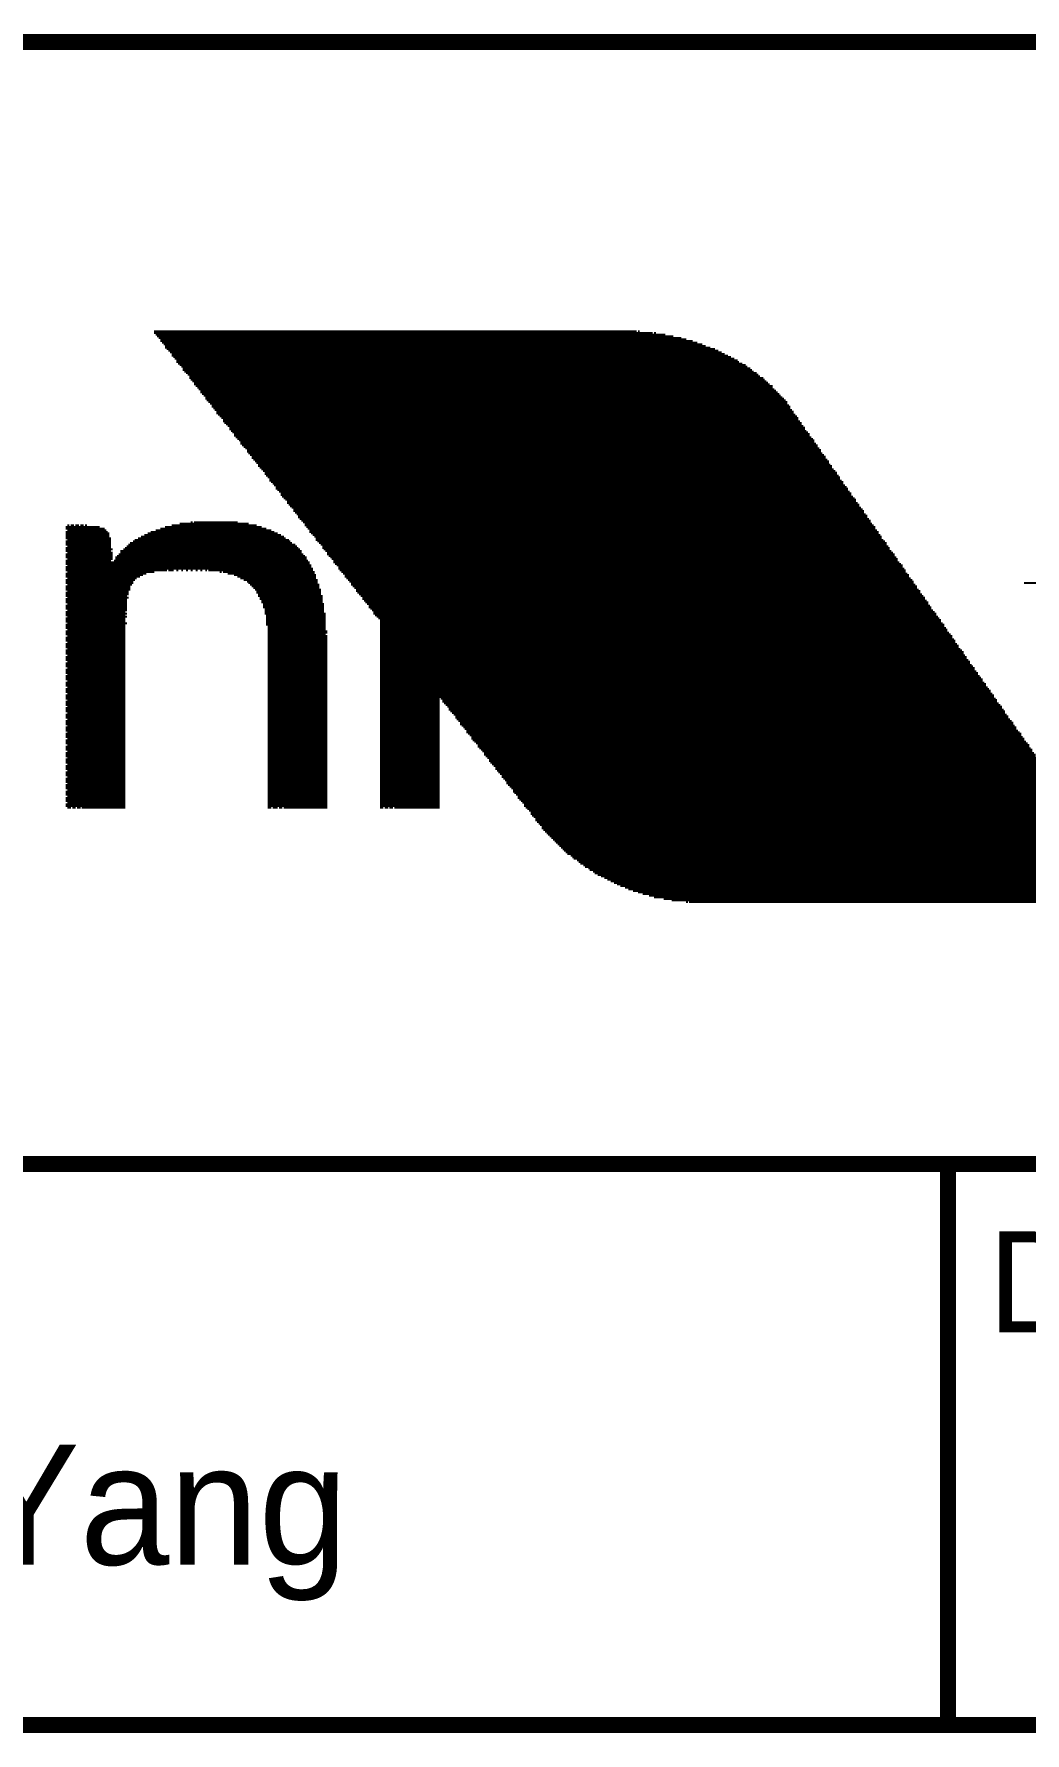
# Model space of a CAD drawing. Extents: x -163 to 81, y -104 to 74.
# Drawn here: x -75.07 to -59.36, y -103.63 to -76.71 of the extents above; entities that cross this region are included whole.
import ezdxf

# ---------------------------------------------------------------- set-up
doc = ezdxf.new("R2010")
doc.units = 0
doc.layers.add('DF_TITLE_BLOCK', color=85, linetype='CONTINUOUS')
doc.layers.add('DF_TITLE_DATA', color=140, linetype='CONTINUOUS')

msp = doc.modelspace()

# ---------------------------------------------------------------- linework, layer by layer
at = {"layer": 'DF_TITLE_BLOCK', "const_width": 0.254}
for points in [[(-92.329, -103.505), (47.371, -103.505), (47.371, -76.835), (-92.329, -76.835), (-92.329, -103.505)], [(-92.329, -94.615), (47.244, -94.615)], [(-60.579, -103.505), (-60.579, -94.615)]]:
    msp.add_lwpolyline(points, dxfattribs=at)
at = {"layer": 'DF_TITLE_BLOCK'}
for points in [[(-73.1647, -81.4197), (-65.5193, -81.4197)], [(-73.1647, -81.4451), (-65.2653, -81.4451)], [(-73.1393, -81.4705), (-65.0621, -81.4705)], [(-73.1139, -81.4959), (-64.9351, -81.4959)], [(-73.0885, -81.5213), (-64.8081, -81.5213)], [(-73.0631, -81.5467), (-64.7319, -81.5467)], [(-73.0631, -81.5721), (-64.6303, -81.5721)], [(-65.4939, -81.4197), (-65.4685, -81.4197)], [(-65.2399, -81.4451), (-65.2145, -81.4451)], [(-73.0377, -81.5975), (-64.5541, -81.5975)], [(-73.0123, -81.6229), (-64.4779, -81.6229)], [(-72.9869, -81.6483), (-64.4271, -81.6483)], [(-72.9869, -81.6737), (-64.3509, -81.6737)], [(-72.9615, -81.6991), (-64.2747, -81.6991)], [(-72.9361, -81.7245), (-64.2239, -81.7245)], [(-72.9107, -81.7499), (-64.1731, -81.7499)], [(-72.8853, -81.7753), (-64.1223, -81.7753)], [(-72.8853, -81.8007), (-64.0715, -81.8007)], [(-72.8599, -81.8261), (-64.0207, -81.8261)], [(-72.8345, -81.8515), (-63.9699, -81.8515)], [(-72.8091, -81.8769), (-63.9191, -81.8769)], [(-72.8091, -81.9023), (-63.8937, -81.9023)], [(-72.7837, -81.9277), (-63.8429, -81.9277)], [(-72.7583, -81.9531), (-63.7921, -81.9531)], [(-72.7329, -81.9785), (-63.7667, -81.9785)], [(-72.7075, -82.0039), (-63.7159, -82.0039)], [(-72.7075, -82.0293), (-63.6905, -82.0293)], [(-72.6821, -82.0547), (-63.6651, -82.0547)], [(-72.6567, -82.0801), (-63.6143, -82.0801)], [(-72.6313, -82.1055), (-63.5889, -82.1055)], [(-72.6059, -82.1309), (-63.5635, -82.1309)], [(-72.6059, -82.1563), (-63.5127, -82.1563)], [(-72.5805, -82.1817), (-63.4873, -82.1817)], [(-72.5551, -82.2071), (-63.4619, -82.2071)], [(-72.5297, -82.2325), (-63.4365, -82.2325)], [(-72.5297, -82.2579), (-63.4111, -82.2579)], [(-72.5043, -82.2833), (-63.3603, -82.2833)], [(-72.4789, -82.3087), (-63.3603, -82.3087)], [(-72.4535, -82.3341), (-63.3349, -82.3341)], [(-72.4281, -82.3595), (-63.3095, -82.3595)], [(-72.4281, -82.3849), (-63.2841, -82.3849)], [(-72.4027, -82.4103), (-63.2587, -82.4103)], [(-72.3773, -82.4357), (-63.2333, -82.4357)], [(-72.3519, -82.4611), (-63.2079, -82.4611)], [(-72.3519, -82.4865), (-63.1825, -82.4865)], [(-72.3265, -82.5119), (-63.1571, -82.5119)], [(-72.3011, -82.5373), (-63.1317, -82.5373)], [(-72.2757, -82.5627), (-63.1317, -82.5627)], [(-72.2503, -82.5881), (-63.1063, -82.5881)], [(-72.2503, -82.6135), (-63.0809, -82.6135)], [(-72.2249, -82.6389), (-63.0809, -82.6389)], [(-72.1995, -82.6643), (-63.0555, -82.6643)], [(-72.1741, -82.6897), (-63.0301, -82.6897)], [(-72.1741, -82.7151), (-63.0301, -82.7151)], [(-72.1487, -82.7405), (-63.0047, -82.7405)], [(-72.1233, -82.7659), (-62.9793, -82.7659)], [(-72.0979, -82.7913), (-62.9539, -82.7913)], [(-72.0725, -82.8167), (-62.9539, -82.8167)], [(-72.0725, -82.8421), (-62.9285, -82.8421)], [(-72.0471, -82.8675), (-62.9031, -82.8675)], [(-72.0217, -82.8929), (-62.9031, -82.8929)], [(-71.9963, -82.9183), (-62.8777, -82.9183)], [(-71.9709, -82.9437), (-62.8523, -82.9437)], [(-71.9709, -82.9691), (-62.8523, -82.9691)], [(-71.9455, -82.9945), (-62.8269, -82.9945)], [(-71.9201, -83.0199), (-62.8015, -83.0199)], [(-71.8947, -83.0453), (-62.7761, -83.0453)], [(-71.8947, -83.0707), (-62.7761, -83.0707)], [(-71.8693, -83.0961), (-62.7507, -83.0961)], [(-71.8439, -83.1215), (-62.7253, -83.1215)], [(-71.8185, -83.1469), (-62.6999, -83.1469)], [(-71.7931, -83.1723), (-62.6999, -83.1723)], [(-71.7931, -83.1977), (-62.6745, -83.1977)], [(-71.7677, -83.2231), (-62.6491, -83.2231)], [(-71.7423, -83.2485), (-62.6491, -83.2485)], [(-71.7169, -83.2739), (-62.6237, -83.2739)], [(-71.6915, -83.2993), (-62.5983, -83.2993)], [(-71.6915, -83.3247), (-62.5983, -83.3247)], [(-71.6661, -83.3501), (-62.5729, -83.3501)], [(-71.6407, -83.3755), (-62.5475, -83.3755)], [(-71.6153, -83.4009), (-62.5221, -83.4009)], [(-71.6153, -83.4263), (-62.5221, -83.4263)], [(-71.5899, -83.4517), (-62.4967, -83.4517)], [(-71.5645, -83.4771), (-62.4713, -83.4771)], [(-71.5391, -83.5025), (-62.4713, -83.5025)], [(-71.5137, -83.5279), (-62.4459, -83.5279)], [(-71.5137, -83.5533), (-62.4205, -83.5533)], [(-71.4883, -83.5787), (-62.4205, -83.5787)], [(-71.4629, -83.6041), (-62.3951, -83.6041)], [(-71.4375, -83.6295), (-62.3697, -83.6295)], [(-71.4121, -83.6549), (-62.3443, -83.6549)], [(-71.4121, -83.6803), (-62.3443, -83.6803)], [(-71.3867, -83.7057), (-62.3189, -83.7057)], [(-71.3613, -83.7311), (-62.2935, -83.7311)], [(-71.3359, -83.7565), (-62.2935, -83.7565)], [(-71.3359, -83.7819), (-62.2681, -83.7819)], [(-71.3105, -83.8073), (-62.2427, -83.8073)], [(-71.2851, -83.8327), (-62.2427, -83.8327)], [(-71.2597, -83.8581), (-62.2173, -83.8581)], [(-71.2343, -83.8835), (-62.1919, -83.8835)], [(-71.2343, -83.9089), (-62.1665, -83.9089)], [(-71.2089, -83.9343), (-62.1665, -83.9343)], [(-71.1835, -83.9597), (-62.1411, -83.9597)], [(-71.1581, -83.9851), (-62.1157, -83.9851)], [(-71.1581, -84.0105), (-62.1157, -84.0105)], [(-71.1327, -84.0359), (-62.0903, -84.0359)], [(-71.1073, -84.0613), (-62.0649, -84.0613)], [(-71.0819, -84.0867), (-62.0395, -84.0867)], [(-71.0565, -84.1121), (-62.0395, -84.1121)], [(-71.0565, -84.1375), (-62.0141, -84.1375)], [(-71.0311, -84.1629), (-61.9887, -84.1629)], [(-71.0057, -84.1883), (-61.9887, -84.1883)], [(-70.9803, -84.2137), (-61.9633, -84.2137)], [(-70.9549, -84.2391), (-61.9379, -84.2391)], [(-70.9549, -84.2645), (-61.9125, -84.2645)], [(-74.5617, -84.5185), (-74.0283, -84.5185)], [(-74.5363, -84.4931), (-74.5109, -84.4931)], [(-74.4855, -84.4931), (-74.4347, -84.4931)], [(-74.4093, -84.4931), (-74.3585, -84.4931)], [(-74.3331, -84.4931), (-74.2823, -84.4931)], [(-74.2569, -84.4931), (-74.2315, -84.4931)], [(-72.9869, -84.5185), (-71.4629, -84.5185)], [(-72.8853, -84.4931), (-71.5391, -84.4931)], [(-72.7583, -84.4677), (-71.6661, -84.4677)], [(-72.5805, -84.4423), (-72.5551, -84.4423)], [(-72.5297, -84.4423), (-71.8439, -84.4423)], [(-70.9295, -84.2899), (-61.9125, -84.2899)], [(-70.9041, -84.3153), (-61.8871, -84.3153)], [(-70.8787, -84.3407), (-61.8617, -84.3407)], [(-70.8787, -84.3661), (-61.8617, -84.3661)], [(-70.8533, -84.3915), (-61.8363, -84.3915)], [(-70.8279, -84.4169), (-61.8109, -84.4169)], [(-70.8025, -84.4423), (-61.8109, -84.4423)], [(-70.7771, -84.4677), (-61.7855, -84.4677)], [(-70.7771, -84.4931), (-61.7601, -84.4931)], [(-70.7517, -84.5185), (-61.7347, -84.5185)], [(-74.5617, -84.5439), (-73.9521, -84.5439)], [(-74.5617, -84.5947), (-73.9013, -84.5947)], [(-74.5617, -84.6201), (-73.8759, -84.6201)], [(-74.5617, -84.6455), (-73.8759, -84.6455)], [(-74.5617, -84.6709), (-73.8759, -84.6709)], [(-74.5617, -84.6963), (-73.8505, -84.6963)], [(-74.5617, -84.7471), (-73.8505, -84.7471)], [(-74.5617, -84.7725), (-73.8505, -84.7725)], [(-74.5617, -84.7979), (-73.8505, -84.7979)], [(-74.5363, -84.5693), (-73.9267, -84.5693)], [(-74.5363, -84.7217), (-73.8505, -84.7217)], [(-73.5711, -84.7979), (-70.9295, -84.7979)], [(-73.5457, -84.7725), (-70.9803, -84.7725)], [(-73.4949, -84.7471), (-71.0057, -84.7471)], [(-73.4695, -84.7217), (-71.0311, -84.7217)], [(-73.4187, -84.6963), (-71.0819, -84.6963)], [(-73.3679, -84.6709), (-71.1073, -84.6709)], [(-73.3171, -84.6455), (-71.1581, -84.6455)], [(-73.2663, -84.6201), (-71.2089, -84.6201)], [(-73.2155, -84.5947), (-71.2597, -84.5947)], [(-73.1393, -84.5693), (-71.3105, -84.5693)], [(-73.0631, -84.5439), (-71.3867, -84.5439)], [(-70.7263, -84.5439), (-61.7347, -84.5439)], [(-70.7009, -84.5693), (-61.7093, -84.5693)], [(-70.7009, -84.5947), (-61.6839, -84.5947)], [(-70.6755, -84.6201), (-61.6839, -84.6201)], [(-70.6501, -84.6455), (-61.6585, -84.6455)], [(-70.6247, -84.6709), (-61.6331, -84.6709)], [(-70.5993, -84.6963), (-61.6331, -84.6963)], [(-70.5993, -84.7217), (-61.6077, -84.7217)], [(-70.5739, -84.7471), (-61.5823, -84.7471)], [(-70.5485, -84.7725), (-61.5569, -84.7725)], [(-70.5231, -84.7979), (-61.5569, -84.7979)], [(-74.5617, -84.8487), (-73.8505, -84.8487)], [(-74.5617, -84.8741), (-73.8251, -84.8741)], [(-74.5617, -84.8995), (-73.8505, -84.8995)], [(-74.5617, -84.9503), (-73.8251, -84.9503)], [(-74.5617, -84.9757), (-73.8251, -84.9757)], [(-74.5617, -85.0011), (-73.8251, -85.0011)], [(-74.5617, -85.0519), (-73.8505, -85.0519)], [(-74.5617, -85.0773), (-70.7009, -85.0773)], [(-74.5363, -84.8233), (-73.8505, -84.8233)], [(-74.5363, -84.9249), (-73.8251, -84.9249)], [(-74.5363, -85.0265), (-73.8251, -85.0265)], [(-73.7997, -85.0519), (-70.7263, -85.0519)], [(-73.7743, -85.0011), (-70.7517, -85.0011)], [(-73.7743, -85.0265), (-70.7517, -85.0265)], [(-73.7489, -84.9757), (-70.7771, -84.9757)], [(-73.7235, -84.9503), (-70.8025, -84.9503)], [(-73.6981, -84.8995), (-70.8279, -84.8995)], [(-73.6981, -84.9249), (-70.8279, -84.9249)], [(-73.6473, -84.8741), (-70.8533, -84.8741)], [(-73.6219, -84.8487), (-70.8787, -84.8487)], [(-73.5965, -84.8233), (-70.9041, -84.8233)], [(-70.4977, -84.8233), (-61.5315, -84.8233)], [(-70.4977, -84.8487), (-61.5061, -84.8487)], [(-70.4723, -84.8741), (-61.5061, -84.8741)], [(-70.4469, -84.8995), (-61.4807, -84.8995)], [(-70.4215, -84.9249), (-61.4553, -84.9249)], [(-70.4215, -84.9503), (-61.4299, -84.9503)], [(-70.3961, -84.9757), (-61.4299, -84.9757)], [(-70.3707, -85.0011), (-61.4045, -85.0011)], [(-70.3453, -85.0265), (-61.3791, -85.0265)], [(-70.3199, -85.0519), (-61.3791, -85.0519)], [(-70.3199, -85.0773), (-61.3537, -85.0773)], [(-74.5617, -85.1027), (-70.7009, -85.1027)], [(-74.5617, -85.1535), (-70.6755, -85.1535)], [(-74.5617, -85.1789), (-70.6501, -85.1789)], [(-74.5617, -85.2043), (-72.9615, -85.2043)], [(-74.5617, -85.2551), (-73.2917, -85.2551)], [(-74.5617, -85.2805), (-73.3425, -85.2805)], [(-74.5617, -85.3059), (-73.3933, -85.3059)], [(-74.5363, -85.1281), (-70.6755, -85.1281)], [(-74.5363, -85.2297), (-73.1647, -85.2297)], [(-74.5363, -85.3313), (-73.4441, -85.3313)], [(-72.9361, -85.2043), (-72.8599, -85.2043)], [(-72.8091, -85.2043), (-72.7837, -85.2043)], [(-72.7329, -85.2043), (-72.7075, -85.2043)], [(-72.6567, -85.2043), (-72.6313, -85.2043)], [(-72.5805, -85.2043), (-72.5551, -85.2043)], [(-72.5043, -85.2043), (-72.4789, -85.2043)], [(-72.4281, -85.2043), (-72.4027, -85.2043)], [(-72.3519, -85.2043), (-72.3265, -85.2043)], [(-72.3011, -85.2043), (-70.6501, -85.2043)], [(-72.1233, -85.2297), (-72.0979, -85.2297)], [(-72.0725, -85.2297), (-70.6247, -85.2297)], [(-71.9963, -85.2551), (-70.6247, -85.2551)], [(-71.8947, -85.2805), (-70.5993, -85.2805)], [(-71.8439, -85.3059), (-70.5993, -85.3059)], [(-71.7931, -85.3313), (-70.5993, -85.3313)], [(-70.2945, -85.1027), (-61.3283, -85.1027)], [(-70.2691, -85.1281), (-61.3029, -85.1281)], [(-70.2437, -85.1535), (-61.3029, -85.1535)], [(-70.2437, -85.1789), (-61.2775, -85.1789)], [(-70.2183, -85.2043), (-61.2521, -85.2043)], [(-70.1929, -85.2297), (-61.2521, -85.2297)], [(-70.1675, -85.2551), (-61.2267, -85.2551)], [(-70.1421, -85.2805), (-61.2013, -85.2805)], [(-70.1421, -85.3059), (-61.2013, -85.3059)], [(-70.1167, -85.3313), (-61.1759, -85.3313)], [(-74.5617, -85.3567), (-73.4695, -85.3567)], [(-74.5617, -85.3821), (-73.4949, -85.3821)], [(-74.5617, -85.4075), (-73.4949, -85.4075)], [(-74.5617, -85.4583), (-73.5457, -85.4583)], [(-74.5617, -85.4837), (-73.5457, -85.4837)], [(-74.5617, -85.5091), (-73.5457, -85.5091)], [(-74.5617, -85.5599), (-73.5711, -85.5599)], [(-74.5617, -85.5853), (-73.5711, -85.5853)], [(-74.5617, -85.6107), (-73.5965, -85.6107)], [(-74.5363, -85.4329), (-73.5203, -85.4329)], [(-74.5363, -85.5345), (-73.5711, -85.5345)], [(-71.7423, -85.3567), (-70.5739, -85.3567)], [(-71.6915, -85.3821), (-70.5739, -85.3821)], [(-71.6661, -85.4075), (-70.5739, -85.4075)], [(-71.6407, -85.4329), (-70.5485, -85.4329)], [(-71.6153, -85.4583), (-70.5485, -85.4583)], [(-71.5899, -85.4837), (-70.5485, -85.4837)], [(-71.5645, -85.5091), (-70.5231, -85.5091)], [(-71.5391, -85.5345), (-70.5231, -85.5345)], [(-71.5391, -85.5599), (-70.5231, -85.5599)], [(-71.5137, -85.5853), (-70.5231, -85.5853)], [(-71.5137, -85.6107), (-70.4977, -85.6107)], [(-70.0913, -85.3567), (-61.1505, -85.3567)], [(-70.0659, -85.3821), (-61.1251, -85.3821)], [(-70.0405, -85.4075), (-61.1251, -85.4075)], [(-70.0405, -85.4329), (-61.0997, -85.4329)], [(-70.0151, -85.4583), (-61.0743, -85.4583)], [(-69.9897, -85.4837), (-61.0743, -85.4837)], [(-69.9643, -85.5091), (-61.0489, -85.5091)], [(-69.9643, -85.5345), (-61.0235, -85.5345)], [(-69.9389, -85.5599), (-61.0235, -85.5599)], [(-69.9135, -85.5853), (-60.9981, -85.5853)], [(-69.8881, -85.6107), (-60.9727, -85.6107)], [(-59.3725, -85.4075), (-50.6095, -85.4075)], [(-74.5617, -85.6615), (-73.5965, -85.6615)], [(-74.5617, -85.6869), (-73.5965, -85.6869)], [(-74.5617, -85.7123), (-73.5965, -85.7123)], [(-74.5617, -85.7631), (-73.5965, -85.7631)], [(-74.5617, -85.7885), (-73.5965, -85.7885)], [(-74.5617, -85.8139), (-73.5965, -85.8139)], [(-74.5617, -85.8647), (-73.6219, -85.8647)], [(-74.5363, -85.6361), (-73.5711, -85.6361)], [(-74.5363, -85.7377), (-73.5965, -85.7377)], [(-74.5363, -85.8393), (-73.5965, -85.8393)], [(-71.4883, -85.6361), (-70.4977, -85.6361)], [(-71.4883, -85.6615), (-70.4977, -85.6615)], [(-71.4629, -85.6869), (-70.4977, -85.6869)], [(-71.4629, -85.7123), (-70.4977, -85.7123)], [(-71.4375, -85.7377), (-70.4723, -85.7377)], [(-71.4375, -85.7631), (-70.4723, -85.7631)], [(-71.4375, -85.7885), (-70.4723, -85.7885)], [(-71.4121, -85.8139), (-70.4723, -85.8139)], [(-71.4121, -85.8393), (-70.4723, -85.8393)], [(-71.4121, -85.8647), (-70.4723, -85.8647)], [(-69.8627, -85.6361), (-60.9473, -85.6361)], [(-69.8627, -85.6615), (-60.9473, -85.6615)], [(-69.8373, -85.6869), (-60.9219, -85.6869)], [(-69.8119, -85.7123), (-60.8965, -85.7123)], [(-69.7865, -85.7377), (-60.8965, -85.7377)], [(-69.7611, -85.7631), (-60.8711, -85.7631)], [(-69.7611, -85.7885), (-60.8457, -85.7885)], [(-69.7357, -85.8139), (-60.8457, -85.8139)], [(-69.7103, -85.8393), (-60.8203, -85.8393)], [(-69.6849, -85.8647), (-60.7949, -85.8647)], [(-74.5617, -85.8901), (-73.5965, -85.8901)], [(-74.5617, -85.9155), (-73.6219, -85.9155)], [(-74.5617, -85.9663), (-73.6219, -85.9663)], [(-74.5617, -85.9917), (-73.6219, -85.9917)], [(-74.5617, -86.0171), (-73.6219, -86.0171)], [(-74.5617, -86.0679), (-73.6219, -86.0679)], [(-74.5617, -86.0933), (-73.6219, -86.0933)], [(-74.5617, -86.1187), (-73.6219, -86.1187)], [(-74.5363, -85.9409), (-73.5965, -85.9409)], [(-74.5363, -86.0425), (-73.5965, -86.0425)], [(-74.5363, -86.1441), (-73.6219, -86.1441)], [(-71.4121, -85.8901), (-70.4469, -85.8901)], [(-71.3867, -85.9155), (-70.4469, -85.9155)], [(-71.3867, -85.9409), (-70.4469, -85.9409)], [(-71.3867, -85.9663), (-70.4469, -85.9663)], [(-71.3867, -85.9917), (-70.4469, -85.9917)], [(-71.3867, -86.0171), (-70.4469, -86.0171)], [(-71.3867, -86.0425), (-70.4469, -86.0425)], [(-71.3867, -86.0679), (-70.4469, -86.0679)], [(-71.3613, -86.0933), (-70.4469, -86.0933)], [(-71.3613, -86.1187), (-70.4469, -86.1187)], [(-71.3613, -86.1441), (-70.4469, -86.1441)], [(-69.6849, -85.8901), (-60.7695, -85.8901)], [(-69.6595, -85.9155), (-60.7695, -85.9155)], [(-69.6341, -85.9409), (-60.7441, -85.9409)], [(-69.6087, -85.9663), (-60.7187, -85.9663)], [(-69.5833, -85.9917), (-60.6933, -85.9917)], [(-69.5833, -86.0171), (-60.6933, -86.0171)], [(-69.5833, -86.0425), (-60.6679, -86.0425)], [(-69.5833, -86.0679), (-60.6425, -86.0679)], [(-69.5833, -86.0933), (-60.6425, -86.0933)], [(-69.5833, -86.1187), (-60.6171, -86.1187)], [(-69.5833, -86.1441), (-60.5917, -86.1441)], [(-74.5617, -86.1695), (-73.6219, -86.1695)], [(-74.5617, -86.1949), (-73.6219, -86.1949)], [(-74.5617, -86.2203), (-73.6219, -86.2203)], [(-74.5617, -86.2711), (-73.6219, -86.2711)], [(-74.5617, -86.2965), (-73.6219, -86.2965)], [(-74.5617, -86.3219), (-73.6219, -86.3219)], [(-74.5617, -86.3727), (-73.6219, -86.3727)], [(-74.5617, -86.3981), (-73.6219, -86.3981)], [(-74.5617, -86.4235), (-73.6219, -86.4235)], [(-74.5363, -86.2457), (-73.6219, -86.2457)], [(-74.5363, -86.3473), (-73.6219, -86.3473)], [(-71.3613, -86.1695), (-70.4215, -86.1695)], [(-71.3613, -86.1949), (-70.4215, -86.1949)], [(-71.3613, -86.2203), (-70.4469, -86.2203)], [(-71.3613, -86.2457), (-70.4215, -86.2457)], [(-71.3613, -86.2711), (-70.4215, -86.2711)], [(-71.3613, -86.2965), (-70.4215, -86.2965)], [(-71.3613, -86.3219), (-70.4215, -86.3219)], [(-71.3613, -86.3473), (-70.4215, -86.3473)], [(-71.3613, -86.3727), (-70.4215, -86.3727)], [(-71.3613, -86.3981), (-70.4215, -86.3981)], [(-71.3613, -86.4235), (-70.4215, -86.4235)], [(-69.5833, -86.1695), (-60.5917, -86.1695)], [(-69.5833, -86.1949), (-60.5663, -86.1949)], [(-69.5833, -86.2203), (-60.5409, -86.2203)], [(-69.5833, -86.2457), (-60.5155, -86.2457)], [(-69.5833, -86.2711), (-60.5155, -86.2711)], [(-69.5833, -86.2965), (-60.4901, -86.2965)], [(-69.5833, -86.3219), (-60.4647, -86.3219)], [(-69.5833, -86.3473), (-60.4647, -86.3473)], [(-69.5833, -86.3727), (-60.4393, -86.3727)], [(-69.5833, -86.3981), (-60.4139, -86.3981)], [(-69.5833, -86.4235), (-60.4139, -86.4235)], [(-74.5617, -86.4743), (-73.6219, -86.4743)], [(-74.5617, -86.4997), (-73.6219, -86.4997)], [(-74.5617, -86.5251), (-73.6219, -86.5251)], [(-74.5617, -86.5759), (-73.6219, -86.5759)], [(-74.5617, -86.6013), (-73.6219, -86.6013)], [(-74.5617, -86.6267), (-73.6219, -86.6267)], [(-74.5617, -86.6775), (-73.6219, -86.6775)], [(-74.5363, -86.4489), (-73.6219, -86.4489)], [(-74.5363, -86.5505), (-73.6219, -86.5505)], [(-74.5363, -86.6521), (-73.6219, -86.6521)], [(-71.3613, -86.4489), (-70.4215, -86.4489)], [(-71.3613, -86.4743), (-70.4215, -86.4743)], [(-71.3613, -86.4997), (-70.4215, -86.4997)], [(-71.3613, -86.5251), (-70.4215, -86.5251)], [(-71.3613, -86.5505), (-70.4215, -86.5505)], [(-71.3613, -86.5759), (-70.4215, -86.5759)], [(-71.3613, -86.6013), (-70.4215, -86.6013)], [(-71.3613, -86.6267), (-70.4215, -86.6267)], [(-71.3613, -86.6521), (-70.4215, -86.6521)], [(-71.3613, -86.6775), (-70.4215, -86.6775)], [(-69.5833, -86.4489), (-60.3885, -86.4489)], [(-69.5833, -86.4743), (-60.3631, -86.4743)], [(-69.5833, -86.4997), (-60.3377, -86.4997)], [(-69.5833, -86.5251), (-60.3377, -86.5251)], [(-69.5833, -86.5505), (-60.3123, -86.5505)], [(-69.5833, -86.5759), (-60.2869, -86.5759)], [(-69.5833, -86.6013), (-60.2869, -86.6013)], [(-69.5833, -86.6267), (-60.2615, -86.6267)], [(-69.5833, -86.6521), (-60.2361, -86.6521)], [(-69.5833, -86.6775), (-60.2361, -86.6775)], [(-74.5617, -86.7029), (-73.6219, -86.7029)], [(-74.5617, -86.7283), (-73.6219, -86.7283)], [(-74.5617, -86.7791), (-73.6219, -86.7791)], [(-74.5617, -86.8045), (-73.6219, -86.8045)], [(-74.5617, -86.8299), (-73.6219, -86.8299)], [(-74.5617, -86.8807), (-73.6219, -86.8807)], [(-74.5617, -86.9061), (-73.6219, -86.9061)], [(-74.5617, -86.9315), (-73.6219, -86.9315)], [(-74.5363, -86.7537), (-73.6219, -86.7537)], [(-74.5363, -86.8553), (-73.6219, -86.8553)], [(-74.5363, -86.9569), (-73.6219, -86.9569)], [(-71.3613, -86.7029), (-70.4215, -86.7029)], [(-71.3613, -86.7283), (-70.4215, -86.7283)], [(-71.3613, -86.7537), (-70.4215, -86.7537)], [(-71.3613, -86.7791), (-70.4215, -86.7791)], [(-71.3613, -86.8045), (-70.4215, -86.8045)], [(-71.3613, -86.8299), (-70.4215, -86.8299)], [(-71.3613, -86.8553), (-70.4215, -86.8553)], [(-71.3613, -86.8807), (-70.4215, -86.8807)], [(-71.3613, -86.9061), (-70.4215, -86.9061)], [(-71.3613, -86.9315), (-70.4215, -86.9315)], [(-71.3613, -86.9569), (-70.4215, -86.9569)], [(-69.5833, -86.7029), (-60.2107, -86.7029)], [(-69.5833, -86.7283), (-60.1853, -86.7283)], [(-69.5833, -86.7537), (-60.1599, -86.7537)], [(-69.5833, -86.7791), (-60.1599, -86.7791)], [(-69.5833, -86.8045), (-60.1345, -86.8045)], [(-69.5833, -86.8299), (-60.1091, -86.8299)], [(-69.5833, -86.8553), (-60.1091, -86.8553)], [(-69.5833, -86.8807), (-60.0837, -86.8807)], [(-69.5833, -86.9061), (-60.0583, -86.9061)], [(-69.5833, -86.9315), (-60.0329, -86.9315)], [(-69.5833, -86.9569), (-60.0329, -86.9569)], [(-74.5617, -86.9823), (-73.6219, -86.9823)], [(-74.5617, -87.0077), (-73.6219, -87.0077)], [(-74.5617, -87.0331), (-73.6219, -87.0331)], [(-74.5617, -87.0839), (-73.6219, -87.0839)], [(-74.5617, -87.1093), (-73.6219, -87.1093)], [(-74.5617, -87.1347), (-73.6219, -87.1347)], [(-74.5617, -87.1855), (-73.6219, -87.1855)], [(-74.5617, -87.2109), (-73.6219, -87.2109)], [(-74.5363, -87.0585), (-73.6219, -87.0585)], [(-74.5363, -87.1601), (-73.6219, -87.1601)], [(-71.3613, -86.9823), (-70.4215, -86.9823)], [(-71.3613, -87.0077), (-70.4215, -87.0077)], [(-71.3613, -87.0331), (-70.4215, -87.0331)], [(-71.3613, -87.0585), (-70.4215, -87.0585)], [(-71.3613, -87.0839), (-70.4215, -87.0839)], [(-71.3613, -87.1093), (-70.4215, -87.1093)], [(-71.3613, -87.1347), (-70.4215, -87.1347)], [(-71.3613, -87.1601), (-70.4215, -87.1601)], [(-71.3613, -87.1855), (-70.4215, -87.1855)], [(-71.3613, -87.2109), (-70.4215, -87.2109)], [(-69.5833, -86.9823), (-60.0075, -86.9823)], [(-69.5833, -87.0077), (-59.9821, -87.0077)], [(-69.5833, -87.0331), (-59.9821, -87.0331)], [(-69.5833, -87.0585), (-59.9567, -87.0585)], [(-69.5833, -87.0839), (-59.9313, -87.0839)], [(-69.5833, -87.1093), (-59.9059, -87.1093)], [(-69.5833, -87.1347), (-59.9059, -87.1347)], [(-69.5833, -87.1601), (-59.8805, -87.1601)], [(-69.5833, -87.1855), (-59.8551, -87.1855)], [(-69.5833, -87.2109), (-59.8551, -87.2109)], [(-74.5617, -87.2363), (-73.6219, -87.2363)], [(-74.5617, -87.2871), (-73.6219, -87.2871)], [(-74.5617, -87.3125), (-73.6219, -87.3125)], [(-74.5617, -87.3379), (-73.6219, -87.3379)], [(-74.5617, -87.3887), (-73.6219, -87.3887)], [(-74.5617, -87.4141), (-73.6219, -87.4141)], [(-74.5617, -87.4395), (-73.6219, -87.4395)], [(-74.5617, -87.4903), (-73.6219, -87.4903)], [(-74.5363, -87.2617), (-73.6219, -87.2617)], [(-74.5363, -87.3633), (-73.6219, -87.3633)], [(-74.5363, -87.4649), (-73.6219, -87.4649)], [(-71.3613, -87.2363), (-70.4215, -87.2363)], [(-71.3613, -87.2617), (-70.4215, -87.2617)], [(-71.3613, -87.2871), (-70.4215, -87.2871)], [(-71.3613, -87.3125), (-70.4215, -87.3125)], [(-71.3613, -87.3379), (-70.4215, -87.3379)], [(-71.3613, -87.3633), (-70.4215, -87.3633)], [(-71.3613, -87.3887), (-70.4215, -87.3887)], [(-71.3613, -87.4141), (-70.4215, -87.4141)], [(-71.3613, -87.4395), (-70.4215, -87.4395)], [(-71.3613, -87.4649), (-70.4215, -87.4649)], [(-71.3613, -87.4903), (-70.4215, -87.4903)], [(-69.5833, -87.2363), (-68.6435, -87.2363)], [(-69.5833, -87.2617), (-68.6435, -87.2617)], [(-69.5833, -87.2871), (-68.6435, -87.2871)], [(-69.5833, -87.3125), (-68.6435, -87.3125)], [(-69.5833, -87.3379), (-68.6435, -87.3379)], [(-69.5833, -87.3633), (-68.6435, -87.3633)], [(-69.5833, -87.3887), (-68.6435, -87.3887)], [(-69.5833, -87.4141), (-68.6435, -87.4141)], [(-69.5833, -87.4395), (-68.6435, -87.4395)], [(-69.5833, -87.4649), (-68.6435, -87.4649)], [(-69.5833, -87.4903), (-68.6435, -87.4903)], [(-68.6181, -87.2363), (-59.8297, -87.2363)], [(-68.5927, -87.2617), (-59.8043, -87.2617)], [(-68.5927, -87.2871), (-59.8043, -87.2871)], [(-68.5673, -87.3125), (-59.7789, -87.3125)], [(-68.5419, -87.3379), (-59.7535, -87.3379)], [(-68.5165, -87.3633), (-59.7281, -87.3633)], [(-68.4911, -87.3887), (-59.7281, -87.3887)], [(-68.4911, -87.4141), (-59.7027, -87.4141)], [(-68.4657, -87.4395), (-59.6773, -87.4395)], [(-68.4403, -87.4649), (-59.6773, -87.4649)], [(-68.4149, -87.4903), (-59.6519, -87.4903)], [(-74.5617, -87.5157), (-73.6219, -87.5157)], [(-74.5617, -87.5411), (-73.6219, -87.5411)], [(-74.5617, -87.5919), (-73.6219, -87.5919)], [(-74.5617, -87.6173), (-73.6219, -87.6173)], [(-74.5617, -87.6427), (-73.6219, -87.6427)], [(-74.5617, -87.6935), (-73.6219, -87.6935)], [(-74.5617, -87.7189), (-73.6219, -87.7189)], [(-74.5617, -87.7443), (-73.6219, -87.7443)], [(-74.5363, -87.5665), (-73.6219, -87.5665)], [(-74.5363, -87.6681), (-73.6219, -87.6681)], [(-74.5363, -87.7697), (-73.6219, -87.7697)], [(-71.3613, -87.5157), (-70.4215, -87.5157)], [(-71.3613, -87.5411), (-70.4215, -87.5411)], [(-71.3613, -87.5665), (-70.4215, -87.5665)], [(-71.3613, -87.5919), (-70.4215, -87.5919)], [(-71.3613, -87.6173), (-70.4215, -87.6173)], [(-71.3613, -87.6427), (-70.4215, -87.6427)], [(-71.3613, -87.6681), (-70.4215, -87.6681)], [(-71.3613, -87.6935), (-70.4215, -87.6935)], [(-71.3613, -87.7189), (-70.4215, -87.7189)], [(-71.3613, -87.7443), (-70.4215, -87.7443)], [(-71.3613, -87.7697), (-70.4215, -87.7697)], [(-69.5833, -87.5157), (-68.6435, -87.5157)], [(-69.5833, -87.5411), (-68.6435, -87.5411)], [(-69.5833, -87.5665), (-68.6435, -87.5665)], [(-69.5833, -87.5919), (-68.6435, -87.5919)], [(-69.5833, -87.6173), (-68.6435, -87.6173)], [(-69.5833, -87.6427), (-68.6435, -87.6427)], [(-69.5833, -87.6681), (-68.6435, -87.6681)], [(-69.5833, -87.6935), (-68.6435, -87.6935)], [(-69.5833, -87.7189), (-68.6435, -87.7189)], [(-69.5833, -87.7443), (-68.6435, -87.7443)], [(-69.5833, -87.7697), (-68.6435, -87.7697)], [(-68.3895, -87.5157), (-59.6265, -87.5157)], [(-68.3895, -87.5411), (-59.6265, -87.5411)], [(-68.3641, -87.5665), (-59.6011, -87.5665)], [(-68.3387, -87.5919), (-59.5757, -87.5919)], [(-68.3133, -87.6173), (-59.5503, -87.6173)], [(-68.3133, -87.6427), (-59.5503, -87.6427)], [(-68.2879, -87.6681), (-59.5249, -87.6681)], [(-68.2625, -87.6935), (-59.4995, -87.6935)], [(-68.2371, -87.7189), (-59.4995, -87.7189)], [(-68.2117, -87.7443), (-59.4741, -87.7443)], [(-68.2117, -87.7697), (-59.4487, -87.7697)], [(-74.5617, -87.7951), (-73.6219, -87.7951)], [(-74.5617, -87.8205), (-73.6219, -87.8205)], [(-74.5617, -87.8459), (-73.6219, -87.8459)], [(-74.5617, -87.8967), (-73.6219, -87.8967)], [(-74.5617, -87.9221), (-73.6219, -87.9221)], [(-74.5617, -87.9475), (-73.6219, -87.9475)], [(-74.5617, -87.9983), (-73.6219, -87.9983)], [(-74.5617, -88.0237), (-73.6219, -88.0237)], [(-74.5363, -87.8713), (-73.6219, -87.8713)], [(-74.5363, -87.9729), (-73.6219, -87.9729)], [(-71.3613, -87.7951), (-70.4215, -87.7951)], [(-71.3613, -87.8205), (-70.4215, -87.8205)], [(-71.3613, -87.8459), (-70.4215, -87.8459)], [(-71.3613, -87.8713), (-70.4215, -87.8713)], [(-71.3613, -87.8967), (-70.4215, -87.8967)], [(-71.3613, -87.9221), (-70.4215, -87.9221)], [(-71.3613, -87.9475), (-70.4215, -87.9475)], [(-71.3613, -87.9729), (-70.4215, -87.9729)], [(-71.3613, -87.9983), (-70.4215, -87.9983)], [(-71.3613, -88.0237), (-70.4215, -88.0237)], [(-69.5833, -87.7951), (-68.6435, -87.7951)], [(-69.5833, -87.8205), (-68.6435, -87.8205)], [(-69.5833, -87.8459), (-68.6435, -87.8459)], [(-69.5833, -87.8713), (-68.6435, -87.8713)], [(-69.5833, -87.8967), (-68.6435, -87.8967)], [(-69.5833, -87.9221), (-68.6435, -87.9221)], [(-69.5833, -87.9475), (-68.6435, -87.9475)], [(-69.5833, -87.9729), (-68.6435, -87.9729)], [(-69.5833, -87.9983), (-68.6435, -87.9983)], [(-69.5833, -88.0237), (-68.6435, -88.0237)], [(-68.1863, -87.7951), (-59.4233, -87.7951)], [(-68.1609, -87.8205), (-59.4233, -87.8205)], [(-68.1355, -87.8459), (-59.3979, -87.8459)], [(-68.1355, -87.8713), (-59.3725, -87.8713)], [(-68.1101, -87.8967), (-59.3725, -87.8967)], [(-68.0847, -87.9221), (-59.3471, -87.9221)], [(-68.0593, -87.9475), (-59.3217, -87.9475)], [(-68.0339, -87.9729), (-59.2963, -87.9729)], [(-68.0339, -87.9983), (-59.2963, -87.9983)], [(-68.0085, -88.0237), (-59.2709, -88.0237)], [(-74.5617, -88.0491), (-73.6219, -88.0491)], [(-74.5617, -88.0999), (-73.6219, -88.0999)], [(-74.5617, -88.1253), (-73.6219, -88.1253)], [(-74.5617, -88.1507), (-73.6219, -88.1507)], [(-74.5617, -88.2015), (-73.6219, -88.2015)], [(-74.5617, -88.2269), (-73.6219, -88.2269)], [(-74.5617, -88.2523), (-73.6219, -88.2523)], [(-74.5617, -88.3031), (-73.6219, -88.3031)], [(-74.5363, -88.0745), (-73.6219, -88.0745)], [(-74.5363, -88.1761), (-73.6219, -88.1761)], [(-74.5363, -88.2777), (-73.6219, -88.2777)], [(-71.3613, -88.0491), (-70.4215, -88.0491)], [(-71.3613, -88.0745), (-70.4215, -88.0745)], [(-71.3613, -88.0999), (-70.4215, -88.0999)], [(-71.3613, -88.1253), (-70.4215, -88.1253)], [(-71.3613, -88.1507), (-70.4215, -88.1507)], [(-71.3613, -88.1761), (-70.4215, -88.1761)], [(-71.3613, -88.2015), (-70.4215, -88.2015)], [(-71.3613, -88.2269), (-70.4215, -88.2269)], [(-71.3613, -88.2523), (-70.4215, -88.2523)], [(-71.3613, -88.2777), (-70.4215, -88.2777)], [(-71.3613, -88.3031), (-70.4215, -88.3031)], [(-69.5833, -88.0491), (-68.6435, -88.0491)], [(-69.5833, -88.0745), (-68.6435, -88.0745)], [(-69.5833, -88.0999), (-68.6435, -88.0999)], [(-69.5833, -88.1253), (-68.6435, -88.1253)], [(-69.5833, -88.1507), (-68.6435, -88.1507)], [(-69.5833, -88.1761), (-68.6435, -88.1761)], [(-69.5833, -88.2015), (-68.6435, -88.2015)], [(-69.5833, -88.2269), (-68.6435, -88.2269)], [(-69.5833, -88.2523), (-68.6435, -88.2523)], [(-69.5833, -88.2777), (-68.6435, -88.2777)], [(-69.5833, -88.3031), (-68.6435, -88.3031)], [(-67.9831, -88.0491), (-59.2455, -88.0491)], [(-67.9577, -88.0745), (-59.2455, -88.0745)], [(-67.9323, -88.0999), (-59.2201, -88.0999)], [(-67.9323, -88.1253), (-59.1947, -88.1253)], [(-67.9069, -88.1507), (-59.1947, -88.1507)], [(-67.8815, -88.1761), (-59.1693, -88.1761)], [(-67.8561, -88.2015), (-59.1439, -88.2015)], [(-67.8561, -88.2269), (-59.1185, -88.2269)], [(-67.8307, -88.2523), (-59.1185, -88.2523)], [(-67.8053, -88.2777), (-59.0931, -88.2777)], [(-67.7799, -88.3031), (-59.0677, -88.3031)], [(-74.5617, -88.3285), (-73.6219, -88.3285)], [(-74.5617, -88.3539), (-73.6219, -88.3539)], [(-74.5617, -88.4047), (-73.6219, -88.4047)], [(-74.5617, -88.4301), (-73.6219, -88.4301)], [(-74.5617, -88.4555), (-73.6219, -88.4555)], [(-74.5617, -88.5063), (-73.6219, -88.5063)], [(-74.5617, -88.5317), (-73.6219, -88.5317)], [(-74.5617, -88.5571), (-73.6219, -88.5571)], [(-74.5363, -88.3793), (-73.6219, -88.3793)], [(-74.5363, -88.4809), (-73.6219, -88.4809)], [(-71.3613, -88.3285), (-70.4215, -88.3285)], [(-71.3613, -88.3539), (-70.4215, -88.3539)], [(-71.3613, -88.3793), (-70.4215, -88.3793)], [(-71.3613, -88.4047), (-70.4215, -88.4047)], [(-71.3613, -88.4301), (-70.4215, -88.4301)], [(-71.3613, -88.4555), (-70.4215, -88.4555)], [(-71.3613, -88.4809), (-70.4215, -88.4809)], [(-71.3613, -88.5063), (-70.4215, -88.5063)], [(-71.3613, -88.5317), (-70.4215, -88.5317)], [(-71.3613, -88.5571), (-70.4215, -88.5571)], [(-69.5833, -88.3285), (-68.6435, -88.3285)], [(-69.5833, -88.3539), (-68.6435, -88.3539)], [(-69.5833, -88.3793), (-68.6435, -88.3793)], [(-69.5833, -88.4047), (-68.6435, -88.4047)], [(-69.5833, -88.4301), (-68.6435, -88.4301)], [(-69.5833, -88.4555), (-68.6435, -88.4555)], [(-69.5833, -88.4809), (-68.6435, -88.4809)], [(-69.5833, -88.5063), (-68.6435, -88.5063)], [(-69.5833, -88.5317), (-68.6435, -88.5317)], [(-69.5833, -88.5571), (-68.6435, -88.5571)], [(-67.7545, -88.3285), (-59.0677, -88.3285)], [(-67.7545, -88.3539), (-59.0423, -88.3539)], [(-67.7291, -88.3793), (-59.0169, -88.3793)], [(-67.7037, -88.4047), (-59.0169, -88.4047)], [(-67.6783, -88.4301), (-58.9915, -88.4301)], [(-67.6529, -88.4555), (-58.9661, -88.4555)], [(-67.6529, -88.4809), (-58.9407, -88.4809)], [(-67.6275, -88.5063), (-58.9407, -88.5063)], [(-67.6021, -88.5317), (-58.9153, -88.5317)], [(-67.5767, -88.5571), (-58.8899, -88.5571)], [(-74.5617, -88.6079), (-73.6219, -88.6079)], [(-74.5617, -88.6333), (-73.6219, -88.6333)], [(-74.5617, -88.6587), (-73.6219, -88.6587)], [(-74.5617, -88.7095), (-73.6219, -88.7095)], [(-74.5617, -88.7349), (-73.6219, -88.7349)], [(-74.5617, -88.7603), (-73.6219, -88.7603)], [(-74.5617, -88.8111), (-73.6219, -88.8111)], [(-74.5617, -88.8365), (-73.6219, -88.8365)], [(-74.5363, -88.5825), (-73.6219, -88.5825)], [(-74.5363, -88.6841), (-73.6219, -88.6841)], [(-74.5363, -88.7857), (-73.6219, -88.7857)], [(-71.3613, -88.5825), (-70.4215, -88.5825)], [(-71.3613, -88.6079), (-70.4215, -88.6079)], [(-71.3613, -88.6333), (-70.4215, -88.6333)], [(-71.3613, -88.6587), (-70.4215, -88.6587)], [(-71.3613, -88.6841), (-70.4215, -88.6841)], [(-71.3613, -88.7095), (-70.4215, -88.7095)], [(-71.3613, -88.7349), (-70.4215, -88.7349)], [(-71.3613, -88.7603), (-70.4215, -88.7603)], [(-71.3613, -88.7857), (-70.4215, -88.7857)], [(-71.3613, -88.8111), (-70.4215, -88.8111)], [(-71.3613, -88.8365), (-70.4215, -88.8365)], [(-69.5833, -88.5825), (-68.6435, -88.5825)], [(-69.5833, -88.6079), (-68.6435, -88.6079)], [(-69.5833, -88.6333), (-68.6435, -88.6333)], [(-69.5833, -88.6587), (-68.6435, -88.6587)], [(-69.5833, -88.6841), (-68.6435, -88.6841)], [(-69.5833, -88.7095), (-68.6435, -88.7095)], [(-69.5833, -88.7349), (-68.6435, -88.7349)], [(-69.5833, -88.7603), (-68.6435, -88.7603)], [(-69.5833, -88.7857), (-68.6435, -88.7857)], [(-69.5833, -88.8111), (-68.6435, -88.8111)], [(-69.5833, -88.8365), (-68.6435, -88.8365)], [(-67.5767, -88.5825), (-58.8899, -88.5825)], [(-67.5513, -88.6079), (-58.8645, -88.6079)], [(-67.5259, -88.6333), (-58.8391, -88.6333)], [(-67.5005, -88.6587), (-58.8391, -88.6587)], [(-67.4751, -88.6841), (-58.8137, -88.6841)], [(-67.4751, -88.7095), (-58.7883, -88.7095)], [(-67.4497, -88.7349), (-58.7629, -88.7349)], [(-67.4243, -88.7603), (-58.7629, -88.7603)], [(-67.3989, -88.7857), (-58.7375, -88.7857)], [(-67.3989, -88.8111), (-58.7121, -88.8111)], [(-67.3735, -88.8365), (-58.7121, -88.8365)], [(-74.5617, -88.8619), (-73.6219, -88.8619)], [(-74.5617, -88.9127), (-73.6219, -88.9127)], [(-74.5617, -88.9381), (-73.6219, -88.9381)], [(-74.5363, -88.8873), (-73.6219, -88.8873)], [(-74.5363, -88.9635), (-74.4855, -88.9635)], [(-74.4601, -88.9635), (-74.4093, -88.9635)], [(-74.3839, -88.9635), (-74.3331, -88.9635)], [(-74.3077, -88.9635), (-73.6219, -88.9635)], [(-71.3613, -88.8619), (-70.4215, -88.8619)], [(-71.3613, -88.8873), (-70.4215, -88.8873)], [(-71.3613, -88.9127), (-70.4215, -88.9127)], [(-71.3613, -88.9381), (-70.4215, -88.9381)], [(-71.3613, -88.9635), (-71.3105, -88.9635)], [(-71.2851, -88.9635), (-71.2089, -88.9635)], [(-71.1835, -88.9635), (-71.1327, -88.9635)], [(-71.1073, -88.9635), (-70.4215, -88.9635)], [(-69.5833, -88.8619), (-68.6435, -88.8619)], [(-69.5833, -88.8873), (-68.6435, -88.8873)], [(-69.5833, -88.9127), (-68.6435, -88.9127)], [(-69.5833, -88.9381), (-68.6435, -88.9381)], [(-69.5833, -88.9635), (-69.5325, -88.9635)], [(-69.5071, -88.9635), (-69.4563, -88.9635)], [(-69.4309, -88.9635), (-69.3801, -88.9635)], [(-69.3547, -88.9635), (-68.6435, -88.9635)], [(-67.3481, -88.8619), (-58.6867, -88.8619)], [(-67.3227, -88.8873), (-58.6613, -88.8873)], [(-67.2973, -88.9127), (-58.6359, -88.9127)], [(-67.2973, -88.9381), (-58.6359, -88.9381)], [(-67.2719, -88.9635), (-58.6105, -88.9635)], [(-67.2465, -88.9889), (-58.5851, -88.9889)], [(-67.2211, -89.0143), (-58.5851, -89.0143)], [(-67.1957, -89.0397), (-58.5597, -89.0397)], [(-67.1957, -89.0651), (-58.5343, -89.0651)], [(-67.1703, -89.0905), (-58.5089, -89.0905)], [(-67.1449, -89.1159), (-58.5089, -89.1159)], [(-67.1195, -89.1413), (-58.4835, -89.1413)], [(-67.1195, -89.1667), (-58.4581, -89.1667)], [(-67.0941, -89.1921), (-58.4581, -89.1921)], [(-67.0687, -89.2175), (-58.4327, -89.2175)], [(-67.0433, -89.2429), (-58.4073, -89.2429)], [(-67.0179, -89.2683), (-58.3819, -89.2683)], [(-67.0179, -89.2937), (-58.3819, -89.2937)], [(-66.9925, -89.3191), (-58.3565, -89.3191)], [(-66.9671, -89.3445), (-58.3311, -89.3445)], [(-66.9417, -89.3699), (-58.3057, -89.3699)], [(-66.9163, -89.3953), (-58.2803, -89.3953)], [(-66.8909, -89.4207), (-58.2549, -89.4207)], [(-66.8655, -89.4461), (-58.2295, -89.4461)], [(-66.8401, -89.4715), (-58.2295, -89.4715)], [(-66.8147, -89.4969), (-58.1787, -89.4969)], [(-66.7893, -89.5223), (-58.1787, -89.5223)], [(-66.7639, -89.5477), (-58.1533, -89.5477)], [(-66.7385, -89.5731), (-58.1279, -89.5731)], [(-66.7131, -89.5985), (-58.0771, -89.5985)], [(-66.6877, -89.6239), (-58.0517, -89.6239)], [(-66.6623, -89.6493), (-58.0263, -89.6493)], [(-66.6369, -89.6747), (-58.0009, -89.6747)], [(-66.6115, -89.7001), (-57.9755, -89.7001)], [(-66.5607, -89.7255), (-57.9501, -89.7255)], [(-66.5353, -89.7509), (-57.9247, -89.7509)], [(-66.5099, -89.7763), (-57.8739, -89.7763)], [(-66.4591, -89.8017), (-57.8485, -89.8017)], [(-66.4337, -89.8271), (-57.8231, -89.8271)], [(-66.4083, -89.8525), (-57.7723, -89.8525)], [(-66.3575, -89.8779), (-57.7469, -89.8779)], [(-66.3321, -89.9033), (-57.7215, -89.9033)], [(-66.2813, -89.9287), (-57.6707, -89.9287)], [(-66.2559, -89.9541), (-57.6453, -89.9541)], [(-66.2051, -89.9795), (-57.5945, -89.9795)], [(-66.1797, -90.0049), (-57.5437, -90.0049)], [(-66.1289, -90.0303), (-57.5183, -90.0303)], [(-66.0781, -90.0557), (-57.4675, -90.0557)], [(-66.0273, -90.0811), (-57.4421, -90.0811)], [(-65.9765, -90.1065), (-57.3659, -90.1065)], [(-65.9257, -90.1319), (-57.3405, -90.1319)], [(-65.8749, -90.1573), (-57.2897, -90.1573)], [(-65.8241, -90.1827), (-57.2135, -90.1827)], [(-65.7733, -90.2081), (-57.1627, -90.2081)], [(-65.6971, -90.2335), (-57.1119, -90.2335)], [(-65.6463, -90.2589), (-57.0357, -90.2589)], [(-65.5701, -90.2843), (-56.9849, -90.2843)], [(-65.4939, -90.3097), (-56.9087, -90.3097)], [(-65.4177, -90.3351), (-55.1561, -90.3351)], [(-65.3161, -90.3605), (-55.2323, -90.3605)], [(-65.2399, -90.3859), (-55.3593, -90.3859)], [(-65.0875, -90.4113), (-55.4863, -90.4113)], [(-64.9605, -90.4367), (-55.6133, -90.4367)], [(-64.7319, -90.4621), (-64.7065, -90.4621)], [(-64.6811, -90.4621), (-55.8927, -90.4621)]]:
    msp.add_lwpolyline(points, dxfattribs=at)

# ---------------------------------------------------------------- texts
msp.add_text('DESIGNER:', height=1.6002, dxfattribs=at).set_placement((-59.944, -97.282))
at = {"layer": 'DF_TITLE_DATA'}
msp.add_text('Yurong Yang', height=1.905, dxfattribs=at).set_placement((-84.963, -100.965))

doc.saveas('drawing.dxf')
